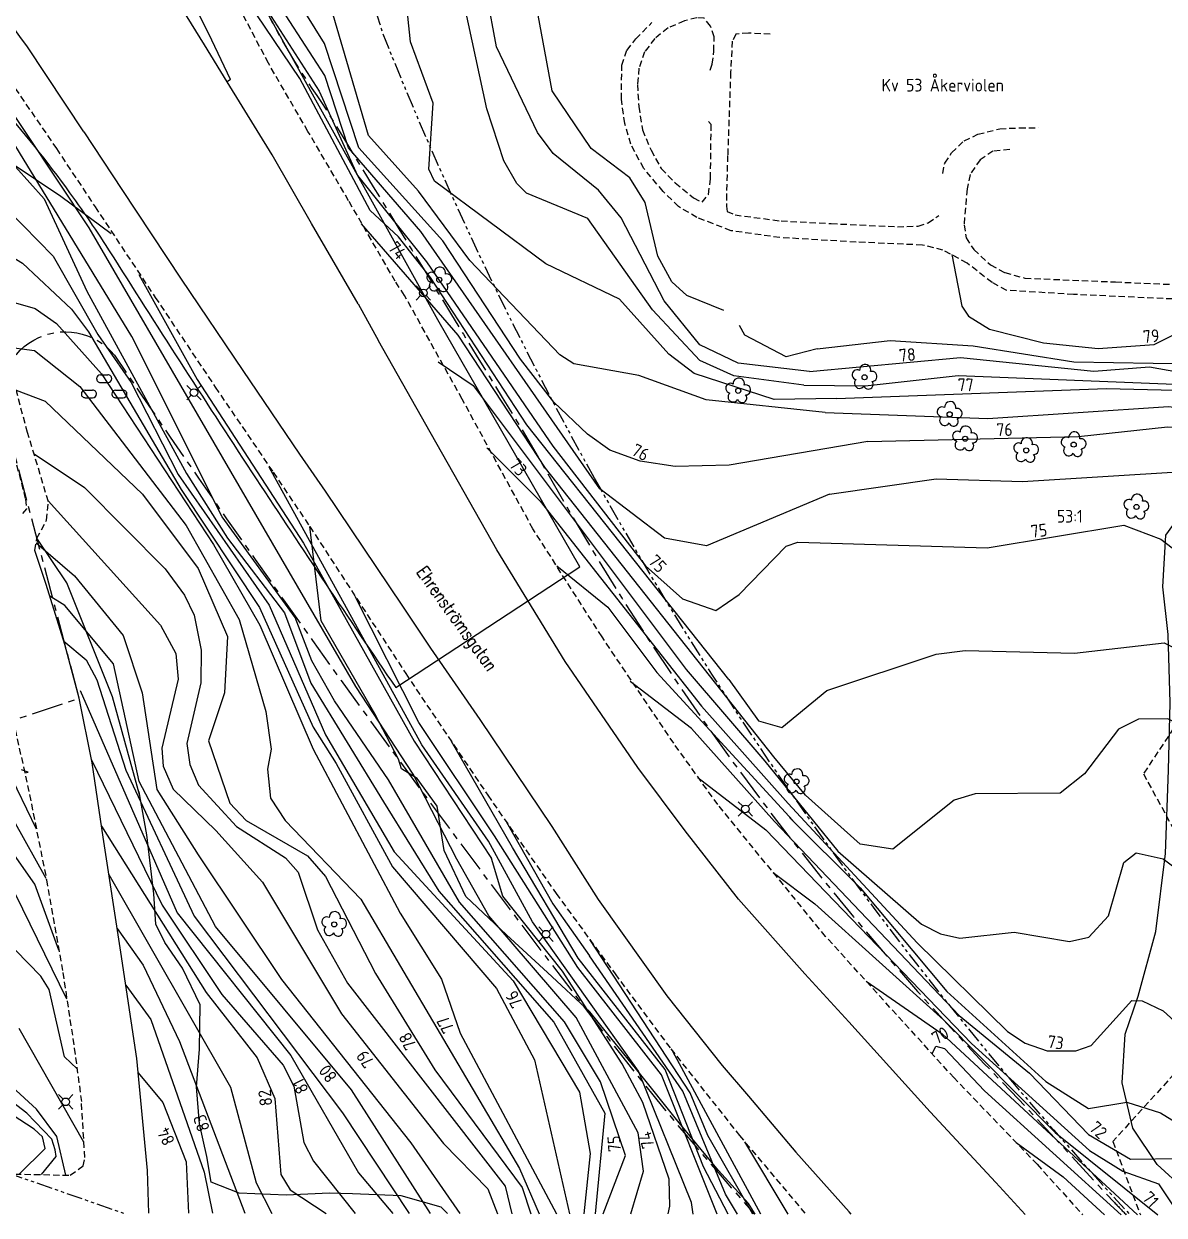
# Model space of a CAD drawing. Header units: metres. Extents: x 148035 to 148980, y 6395313 to 6395676.
# Drawn here: x 148208.5 to 148298.3, y 6395348.9 to 6395442.7 of the extents above; entities that cross this region are included whole.
import ezdxf
from ezdxf.enums import TextEntityAlignment as Align

# ---------------------------------------------------------------- set-up
doc = ezdxf.new("R2010")
doc.units = ezdxf.units.M
for name, pattern in [('CENTERX2', [4, 2.5, -0.5, 0.5, -0.5]), ('DASHED', [0.75, 0.5, -0.25]), ('PHANTOM', [2.5, 1.25, -0.25, 0.25, -0.25, 0.25, -0.25])]:
    doc.linetypes.add(name, pattern=pattern)
for name, color, linetype in [('M-BEF-BELYSNINGSSTOLPE', 4, 'Continuous'), ('M-BEF-MARKLINJE', 4, 'Continuous'), ('M-BEF-NIVÅKURVA-PRIMÄR-0.5M', 250, 'Continuous'), ('M-BEF-NIVÅKURVA-PRIMÄR-1.0M', 250, 'Continuous'), ('M-BEF-STAKET', 4, 'STAKET'), ('M-BEF-TRÄD', 4, 'Continuous'), ('M-BEF-VÄGKANT', 13, 'DASHED'), ('M-BEF-VÄGKANTSTÖD', 13, 'Continuous'), ('M-FASTIGHETSBETECKNING', 3, 'Continuous'), ('M-GATUNAMN', 3, 'Continuous'), ('M-GR-ANVÄNDNINGSGRÄNS', 4, 'CENTERX2'), ('M-GR-ARBETSOMRÅDESGRÄNS', 7, 'ARBETSOMR_GR'), ('M-GR-FASTIGHETSGRÄNS', 3, 'PHANTOM'), ('M-GR-RÄTTIGHETSGRÄNS', 3, 'DASHED')]:
    doc.layers.add(name, color=color, linetype=linetype)
doc.styles.add('ISO', font='iso.shx', dxfattribs={"height": 2.5})
doc.styles.add('SIMPLEX8', font='simplex.shx', dxfattribs={"width": 0.8})
doc.linetypes.add('ARBETSOMR_GR', pattern='A,0.5,-0.2,["+",Standard,S=0.1,R=0,X=-0.1,Y=-0.05],-0.2', length=0.9)
doc.linetypes.add('STAKET', pattern='A,7,[134,morastr.shx,S=0.8,R=0,X=0,Y=0],0.6,[134,morastr.shx,S=0.8,R=0,X=0,Y=0],1', length=8.6)

# ---------------------------------------------------------------- blocks, each defined once
blk = doc.blocks.new('PRI_M_LÖVSKOG')
for p, q in [((-0.295, 1.2), (0.295, 1.2)), ((-0.295, 0.6), (0.295, 0.6)), ((-1.495, 0), (-0.905, 0)), ((-1.495, -0.6), (-0.905, -0.6)), ((0.905, 0), (1.495, 0)), ((0.905, -0.6), (1.495, -0.6))]:
    blk.add_line(p, q)
for centre, start, end in [((-0.295, 0.9), 90.00001, 179.99999), ((0.295, 0.9), 0, 90.00001), ((-0.295, 0.9), 179.99999, 270.00003), ((0.295, 0.9), 270.00003, 0.00001), ((-1.495, -0.3), 90.00001, 179.99999), ((-1.495, -0.3), 179.99999, 270.00003), ((-0.905, -0.3), 0, 90.00001), ((-0.905, -0.3), 270.00003, 0.00001), ((0.905, -0.3), 90.00001, 179.99999), ((0.905, -0.3), 179.99999, 270.00003), ((1.495, -0.3), 0, 90.00001), ((1.495, -0.3), 270.00003, 0.00001)]:
    blk.add_arc(centre, 0.3, start, end)
blk = doc.blocks.new('PRI_M_LÖVTRÄD')
blk.add_circle((0, 0), 0.2)
for centre, radius, start, end in [((0.047722, 0.56156), 0.443002, 345.022908, 184.096476), ((-0.601762, 0.206006), 0.384732, 57.341651, 261.23001), ((0.585988, 0.07036), 0.392534, 269.444378, 106.321877), ((-0.395828, -0.476108), 0.401424, 131.233971, 330.911027), ((0.306072, -0.564084), 0.367104, 196.976003, 41.224955)]:
    blk.add_arc(centre, radius, start, end)
blk = doc.blocks.new('PRI_L_BELYS')
for points in [[(-0.212, 0.212, 0), (-0.566, 0.566, 0)], [(0.212, 0.212, 0), (0.566, 0.566, 0)], [(-0.212, -0.212, 0), (-0.566, -0.566, 0)], [(0.212, -0.212, 0), (0.566, -0.566, 0)]]:
    blk.add_polyline3d(points)
blk.add_circle((0, 0), 0.3)

msp = doc.modelspace()

# ---------------------------------------------------------------- linework, layer by layer
at = {"layer": 'M-BEF-MARKLINJE', "lineweight": -3, "flags": 128}
for points in [[(148204.546, 6395426.75), (148206.103, 6395430.951), (148207.587, 6395431.675), (148211.428, 6395429.097), (148215.398, 6395426.165)], [(148301.421, 6395348.898), (148299.833, 6395350.915), (148297.716, 6395352.853), (148295.804, 6395355.738), (148294.966, 6395359.293), (148295.177, 6395363.137), (148296.207, 6395366.113), (148297.607, 6395371.211), (148298.354, 6395377.34), (148298.593, 6395383.92), (148298.737, 6395389.208), (148298.577, 6395394.587), (148298.163, 6395398.345), (148298.392, 6395402.423), (148300.044, 6395404.694), (148302.144, 6395407.229), (148304.513, 6395409.289), (148305.318, 6395409.718)], [(148238.006, 6395384.775), (148236.141, 6395388.338), (148231.906, 6395395.666), (148231.021, 6395403.09)], [(148217.64, 6395381.9), (148215.501, 6395389.698), (148211.907, 6395398.651), (148209.552, 6395402.169)], [(148266.083, 6395348.956), (148265.537, 6395349.793), (148263.192, 6395352.384), (148260.082, 6395356.141), (148256.77, 6395360.309), (148254.374, 6395363.246), (148253.07, 6395364.881), (148249.716, 6395367.988), (148246.492, 6395370.941), (148243.304, 6395373.966), (148241.599, 6395377.581), (148241.033, 6395381.067), (148239.458, 6395383.25), (148238.239, 6395384.006), (148238.005, 6395384.774)], [(148241.871, 6395348.996), (148241.351, 6395349.502), (148238.211, 6395350.407), (148234.381, 6395350.546), (148232.581, 6395350.607), (148229.154, 6395350.463), (148225.475, 6395350.6), (148223.261, 6395351.468), (148222.911, 6395353.486), (148222.328, 6395356.078), (148222.108, 6395358.967), (148222.345, 6395361.947), (148222.393, 6395365.449), (148220.997, 6395368.325), (148219.619, 6395370.341), (148218.903, 6395371.797), (148218.748, 6395374.176), (148218.19, 6395378.825), (148217.64, 6395381.899), (148217.592, 6395382.223)]]:
    msp.add_lwpolyline(points, dxfattribs=at)
at = {"layer": 'M-BEF-NIVÅKURVA-PRIMÄR-0.5M', "lineweight": -3}
for points in [[(148210.278, 6395375.394), (148207.722, 6395379.944), (148204.029, 6395383.899), (148196.883, 6395389.565), (148194.314, 6395392.88), (148191.301, 6395397.974), (148182.95, 6395406.868), (148172.012, 6395414.24), (148165.832, 6395420.444), (148163.336, 6395422.301), (148149.817, 6395430.589), (148144.742, 6395434.139), (148141.681, 6395437.146), (148139.753, 6395439.392), (148137.745, 6395442.726), (148134.736, 6395449.966), (148133.982, 6395455.172), (148134.249, 6395456.845), (148133.472, 6395459.995), (148132.474, 6395461.37), (148125.922, 6395466.14), (148115.91, 6395474.963), (148108.79, 6395488.63), (148105.128, 6395494.717)], [(148263.99, 6395391.053), (148248.112, 6395411.108), (148240.508, 6395422.698), (148238.003, 6395425.919), (148235.763, 6395427.982), (148230.229, 6395438.364), (148226.143, 6395444.449), (148222.218, 6395452.748), (148221.803, 6395457.365), (148222.957, 6395463.106), (148225.657, 6395466.308), (148231.532, 6395470.948)], [(148271.909, 6395405.635), (148262.25, 6395401.572), (148258.946, 6395402.168), (148253.838, 6395406.059), (148239.761, 6395426.34), (148234.077, 6395432.92), (148232.217, 6395438.604), (148223.95, 6395451.384), (148223.432, 6395452.873), (148223.09, 6395455.885), (148223.379, 6395460.038), (148223.983, 6395461.62), (148226.104, 6395464.805), (148230.554, 6395469.075), (148233.238, 6395470.586), (148236, 6395471.026), (148250.381, 6395470.46)], [(148271.575, 6395412.068), (148262.226, 6395413.068), (148256.926, 6395414.995), (148251.807, 6395415.912), (148250.704, 6395416.628), (148243.603, 6395424.038), (148239.577, 6395429.505), (148235.638, 6395433.885), (148232.872, 6395443.379), (148229.443, 6395448.026), (148225.098, 6395455.814), (148225.182, 6395460.358), (148225.746, 6395461.904), (148232.968, 6395469.258), (148235.398, 6395470.035), (148243, 6395469.01), (148264.112, 6395468.144)], [(148263.602, 6395420.1), (148260.683, 6395421.296), (148259.515, 6395422.36), (148258.42, 6395424.388), (148257.42, 6395428.604), (148256.211, 6395430.562), (148253.155, 6395432.862), (148250.103, 6395437.404), (148247.434, 6395451.772), (148247.699, 6395454.345), (148249.192, 6395456.887), (148250.798, 6395458.219), (148254.761, 6395460.228), (148260.842, 6395464.351), (148263.288, 6395465.186), (148273.695, 6395464.764)], [(148269.892, 6395414.225), (148264.404, 6395414.953), (148261.712, 6395416.183), (148258.002, 6395420.152), (148252.9, 6395427.352), (148248.074, 6395429.348), (148247.31, 6395430.109), (148246.302, 6395431.887), (148244.948, 6395435.992), (148243.227, 6395444.009)], [(148242.602, 6395376.895), (148239.155, 6395383.601), (148234.632, 6395390.512), (148213.668, 6395426.627), (148206.256, 6395437.717), (148203.392, 6395441.096), (148200.495, 6395442.325)], [(148202.688, 6395433.802), (148204.488, 6395433.681), (148205.656, 6395433.164), (148207.853, 6395431.415), (148210.104, 6395428.906), (148213.475, 6395421.638), (148221.328, 6395407.272), (148224.537, 6395402.181), (148229.039, 6395396.313), (148231.106, 6395390.756), (148236.824, 6395381.417)], [(148204.947, 6395425.163), (148206.632, 6395424.901), (148208.42, 6395423.847), (148212.258, 6395420.205), (148213.601, 6395418.427), (148220.906, 6395406.02), (148227.07, 6395396.709), (148231.295, 6395387.306), (148233.099, 6395384.437)], [(148270.944, 6395417.089), (148268.507, 6395416.456), (148265.255, 6395418.154), (148264.84, 6395418.929)], [(148270.944, 6395417.089), (148276.688, 6395417.735), (148283.218, 6395417.334), (148291.162, 6395416.076), (148303.641, 6395415.868)], [(148206.976, 6395417.273), (148209.348, 6395416.969), (148212.913, 6395414.136), (148221.285, 6395403.172), (148225.462, 6395395.772), (148227.57, 6395388.521), (148227.977, 6395385.56)], [(148241.114, 6395416.057), (148243.873, 6395414.21), (148260.634, 6395391.842), (148266.827, 6395384.624)], [(148269.892, 6395414.225), (148274.727, 6395414.176), (148282.046, 6395414.978), (148299.74, 6395414.287), (148308.45, 6395413.422), (148315.006, 6395413.749), (148324.315, 6395413.072), (148324.153, 6395410.192), (148321.829, 6395401.986), (148319.251, 6395389.442), (148318.345, 6395376.677), (148318.79, 6395374.354)], [(148271.575, 6395412.068), (148284.375, 6395411.612), (148298.606, 6395412.543), (148307.281, 6395411.438), (148312.919, 6395411.454), (148315.002, 6395410.902), (148315.981, 6395409.039), (148314.536, 6395402.961), (148316.043, 6395400.473), (148318.019, 6395398.312), (148318.158, 6395396.909), (148318.016, 6395393.895), (148316.656, 6395386.2), (148316.387, 6395381.728), (148316.222, 6395377.466), (148316.736, 6395373.135)], [(148209.318, 6395408.817), (148213.295, 6395406.172), (148219.632, 6395399.763), (148221.169, 6395397.694), (148221.909, 6395396.117), (148222.469, 6395393.35), (148222.444, 6395390.798), (148221.337, 6395386.005), (148221.585, 6395384.367), (148222.275, 6395382.729), (148225.25, 6395379.474)], [(148245.095, 6395378.334), (148239.85, 6395385.916), (148227.83, 6395407.771)], [(148271.909, 6395405.635), (148280.312, 6395406.858), (148287.112, 6395406.635), (148299.754, 6395407.421), (148300.746, 6395406.92), (148301.155, 6395406.205), (148300.804, 6395403.266), (148301.121, 6395402.729), (148302.931, 6395402.494), (148306.123, 6395403.645), (148306.588, 6395403.33), (148307.532, 6395401.156), (148307.641, 6395399.29), (148306.619, 6395395.073), (148310.478, 6395391.488), (148311.296, 6395386.659), (148313.702, 6395384.117), (148315.43, 6395373.978)], [(148209.484, 6395401.808), (148212.495, 6395399.228), (148216.323, 6395394.518), (148217.831, 6395390.01), (148218.986, 6395382.397), (148222.237, 6395377.256)], [(148250.475, 6395400), (148254.489, 6395396.759), (148258.345, 6395391.591), (148269.024, 6395379.944)], [(148211.675, 6395394.071), (148213.412, 6395392.607), (148214.27, 6395391.015), (148216.546, 6395383.901), (148221.925, 6395372.411), (148233.599, 6395356.933), (148238.846, 6395349.001)], [(148263.99, 6395391.053), (148266.323, 6395387.795), (148268.179, 6395387.27), (148271.71, 6395390.193), (148280.313, 6395393.036), (148282.61, 6395393.331), (148291.212, 6395393.138), (148298.269, 6395393.929), (148299.646, 6395393.262), (148300.413, 6395392.296), (148306.802, 6395380.426), (148310.995, 6395373.49)], [(148246.964, 6395377.82), (148242.179, 6395386.167)], [(148227.977, 6395385.56), (148227.702, 6395383.989), (148227.934, 6395381.715), (148229.079, 6395379.963), (148235.027, 6395373.756), (148247.534, 6395352.541), (148249.081, 6395348.984)], [(148213.848, 6395384.734), (148219.406, 6395373.28), (148224.088, 6395366.262), (148228.929, 6395360.689), (148229.764, 6395359.04), (148230.543, 6395354.587), (148231.3, 6395353.12), (148234.602, 6395349.008)], [(148233.099, 6395384.437), (148237.538, 6395376.292), (148245.723, 6395366.722), (148248.713, 6395361.103), (148251.462, 6395348.981)], [(148266.827, 6395384.624), (148272.584, 6395377.53), (148279.154, 6395371.777), (148280.644, 6395371.02), (148282.177, 6395370.686), (148286.446, 6395371.168), (148290.807, 6395370.432), (148292.322, 6395370.77), (148293.868, 6395372.432), (148295.072, 6395376.647), (148296.056, 6395377.392), (148298.175, 6395376.945), (148299.861, 6395375.682), (148311.106, 6395362.124), (148313.026, 6395358.266), (148314.327, 6395354.553), (148315.666, 6395348.875)], [(148208.587, 6395383.704), (148208.863, 6395383.766), (148208.342, 6395383.939)], [(148261.556, 6395383.327), (148266.904, 6395379.225), (148283.099, 6395362.389), (148292.387, 6395353.98), (148295.006, 6395352.343), (148297.814, 6395351.334), (148299.441, 6395348.901)], [(148236.824, 6395381.417), (148241.17, 6395374.398), (148250.221, 6395364.077), (148254.252, 6395356.909), (148253.488, 6395348.977)], [(148225.25, 6395379.474), (148229.097, 6395376.999), (148230.11, 6395375.893), (148231.635, 6395371.338), (148233.99, 6395367.155), (148246.387, 6395351.165), (148246.93, 6395348.988)], [(148268.776, 6395380.195), (148274.338, 6395374.651), (148281.163, 6395366.493), (148288.956, 6395359.4), (148292.303, 6395357.272), (148295.331, 6395357.764), (148297.971, 6395356.923), (148301.75, 6395354.587), (148303.35, 6395352.952), (148305.722, 6395348.891)], [(148261.189, 6395348.964), (148261.056, 6395349.869), (148256.881, 6395360.208), (148248.559, 6395371.961), (148245.095, 6395378.334)], [(148263.947, 6395348.96), (148261.995, 6395352.687), (148258.996, 6395360.341), (148252.147, 6395369.114), (148246.964, 6395377.82)], [(148222.237, 6395377.256), (148228.794, 6395367.428), (148238.962, 6395354.582), (148242.841, 6395348.995)], [(148256.288, 6395348.973), (148257.287, 6395352.347), (148256.875, 6395355.371), (148251.974, 6395364.451), (148245.111, 6395372.456), (148242.602, 6395376.895)], [(148215.213, 6395375.688), (148224.775, 6395358.959), (148226.802, 6395351.433), (148228.044, 6395349.019)], [(148211.905, 6395365.88), (148207.859, 6395374.152)], [(148265.897, 6395348.957), (148262.336, 6395355.135), (148260.959, 6395358.506), (148253.066, 6395370.568)], [(148274.801, 6395367.307), (148280.775, 6395363.164), (148296.156, 6395348.907)], [(148216.545, 6395366.976), (148218.5, 6395364.276), (148222.701, 6395352.259), (148223.365, 6395349.027)], [(148213.246, 6395354.614), (148208.136, 6395363.566)], [(148209.903, 6395352.068), (148211.071, 6395353.482), (148210.995, 6395354.012), (148210.707, 6395354.869), (148208.761, 6395356.901), (148205.347, 6395359.517)], [(148268.66, 6395348.952), (148265.262, 6395354.649)], [(148286.605, 6395354.606), (148290.315, 6395351.894), (148293.557, 6395348.911)]]:
    msp.add_lwpolyline(points, dxfattribs=at)
at = {"layer": 'M-BEF-NIVÅKURVA-PRIMÄR-1.0M', "lineweight": -3}
for points in [[(148209.505, 6395379.276), (148207.239, 6395383.99), (148196.667, 6395394.158), (148193.616, 6395399.371), (148189.428, 6395404.846), (148186.627, 6395407.19), (148181.592, 6395409.363), (148177.866, 6395411.811), (148166.229, 6395421.603), (148146.67, 6395434.435), (148144.058, 6395436.969), (148138.602, 6395444.583), (148136.99, 6395448.586), (148134.581, 6395456.984), (148133.723, 6395461.605), (148132.882, 6395462.929), (148131.655, 6395463.83), (148129.509, 6395463.789), (148128.167, 6395464.661), (148121.55, 6395471.219), (148113.637, 6395480.643), (148108.964, 6395490.241), (148105.071, 6395494.98), (148101.633, 6395497.737)], [(148247.496, 6395470.931), (148238.274, 6395471.34), (148234.847, 6395471.127), (148229.054, 6395468.751), (148227.74, 6395467.782), (148223.908, 6395462.238), (148222.258, 6395455.624), (148222.389, 6395453.533), (148223.728, 6395449.909), (148231.769, 6395437.374), (148234.786, 6395430.745), (148240.194, 6395423.938), (148250.153, 6395409.416), (148257.447, 6395399.998), (148260.349, 6395397.417), (148262.963, 6395396.496), (148264.811, 6395397.744), (148268.502, 6395401.55), (148269.425, 6395401.861), (148284.322, 6395401.432), (148295.084, 6395403.215), (148297.997, 6395402.094), (148300.909, 6395399.864)], [(148274.95, 6395409.783), (148264.025, 6395407.931), (148259.765, 6395407.821), (148257.008, 6395408.24), (148254.641, 6395409.121), (148252.883, 6395410.374), (148250.215, 6395412.886), (148247.613, 6395416.269), (148241.495, 6395425.599), (148234.882, 6395432.919), (148232.19, 6395441.12), (148224.696, 6395453.188), (148224.114, 6395455.42), (148223.707, 6395459.221), (148224.367, 6395461.376), (148225.914, 6395463.948), (148232.726, 6395469.504), (148239.159, 6395470.357), (148247.692, 6395469.39), (148252.112, 6395469.651), (148259.745, 6395468.832)], [(148270.353, 6395415.297), (148264.741, 6395415.967), (148261.712, 6395417.407), (148258.897, 6395420.879), (148255.522, 6395427.407), (148253.742, 6395429.59), (148250.164, 6395432.468), (148248.932, 6395434.115), (148245.708, 6395440.871), (148243.44, 6395453.18)], [(148272.459, 6395413.178), (148267.555, 6395413.097), (148261.26, 6395415.156), (148259.281, 6395416.665), (148255.399, 6395421.01), (148249.607, 6395423.784), (148240.831, 6395430.297), (148240.401, 6395431.227), (148240.742, 6395436.423), (148238.938, 6395441.267), (148238.531, 6395445.34)], [(148254.101, 6395348.976), (148255.855, 6395353.573), (148253.887, 6395359.363), (148251.054, 6395364.108), (148242.791, 6395373.516), (148237.224, 6395383.165), (148232.978, 6395389.367), (148231.191, 6395392.514), (148229.865, 6395395.922), (148224.118, 6395403.866), (148217.019, 6395418.047), (148206.625, 6395435.031), (148205.128, 6395436.267), (148201.664, 6395437.532)], [(148203.829, 6395429.473), (148205.474, 6395429.224), (148207.28, 6395427.998), (148210.818, 6395424.394), (148214.333, 6395418.208), (148216.962, 6395414.439), (148220.651, 6395407.201), (148227.831, 6395396.907), (148232.251, 6395386.686), (148237.656, 6395377.482)], [(148267.546, 6395384.966), (148249.563, 6395407.684), (148242.685, 6395418.171), (148235.099, 6395426.935)], [(148281.538, 6395424.51), (148282.332, 6395420.445), (148282.856, 6395419.648), (148284.511, 6395418.638), (148288.76, 6395417.574), (148293.076, 6395417.114), (148297.472, 6395417.427), (148300.66, 6395419.04), (148302.347, 6395421.193)], [(148217.572, 6395422.935), (148222.152, 6395414.684), (148230.522, 6395401.793), (148239.246, 6395386.19), (148245.333, 6395376.97)], [(148205.931, 6395421.271), (148209.405, 6395420.252), (148211.087, 6395419.086), (148214.629, 6395415.133), (148223.449, 6395401.675), (148227.086, 6395395.326), (148231.278, 6395385.579), (148238.136, 6395372.645)], [(148270.353, 6395415.297), (148282.231, 6395416.398), (148292.723, 6395415.338), (148297.109, 6395415.66), (148302.243, 6395414.76), (148310.184, 6395415.256), (148318.269, 6395414.861), (148321.929, 6395415.094), (148325.996, 6395416.984), (148326.468, 6395415.51), (148325.393, 6395405.656), (148322.897, 6395399.446), (148320.262, 6395390.599), (148319.221, 6395376.437), (148320.586, 6395372.442)], [(148207.907, 6395413.843), (148210.199, 6395412.976), (148217.844, 6395405.656), (148222.231, 6395399.788), (148224.554, 6395394.429), (148224.307, 6395390.004), (148223.055, 6395386.22)], [(148272.459, 6395413.178), (148293.723, 6395413.953), (148306.602, 6395413.657), (148318.07, 6395412.369), (148319.924, 6395411.202), (148320.776, 6395409.257), (148320.373, 6395398.571), (148317.808, 6395386.047), (148317.427, 6395374.755), (148318.088, 6395372.259), (148320.683, 6395366.076)], [(148274.95, 6395409.783), (148291.504, 6395410.196), (148298.518, 6395410.943), (148309.953, 6395410.154), (148310.893, 6395409.175), (148311.763, 6395407.307), (148311.167, 6395403.687), (148309.881, 6395400.318), (148309.766, 6395398), (148310.111, 6395396.738), (148310.672, 6395396.188), (148311.743, 6395395.952), (148316.094, 6395395.519), (148316.519, 6395394.99), (148316.621, 6395390.204), (148316.099, 6395385.912), (148315.95, 6395378.272), (148316.161, 6395373.863), (148316.923, 6395370.941)], [(148244.953, 6395409.282), (148249.143, 6395405.1), (148261.844, 6395388.959), (148268.655, 6395381.28)], [(148210.431, 6395405.109), (148219.262, 6395395.321), (148220.471, 6395393.11), (148220.666, 6395391.067), (148219.377, 6395385.647), (148219.475, 6395384.229), (148220.269, 6395382.414), (148223.636, 6395379.155)], [(148240.532, 6395348.999), (148234.292, 6395358.752), (148223.59, 6395371.592), (148217.592, 6395383.01), (148215.561, 6395392.279), (148211.734, 6395396.875), (148210.565, 6395397.617)], [(148245.553, 6395378.731), (148239.603, 6395387.673), (148234.603, 6395397.601)], [(148267.587, 6395379.878), (148261.07, 6395387.205), (148256.238, 6395390.887)], [(148212.937, 6395390.199), (148220.572, 6395372.685), (148229.538, 6395361.434), (148234.85, 6395352.212), (148237.567, 6395349.003)], [(148309.594, 6395370.351), (148304.518, 6395378.755), (148301.309, 6395385.077), (148299.689, 6395387.382), (148298.551, 6395387.963), (148296.227, 6395387.92), (148294.655, 6395387.133), (148291.985, 6395383.624), (148290.066, 6395382.112), (148283.397, 6395382.053), (148281.723, 6395381.562), (148276.902, 6395377.689), (148274.341, 6395378.084), (148270.043, 6395381.934), (148267.546, 6395384.966)], [(148223.055, 6395386.22), (148224.736, 6395381.328), (148226.025, 6395379.954), (148230.845, 6395377.176), (148232.264, 6395375.546), (148236.192, 6395367.915), (148240.874, 6395360.326), (148247.723, 6395351.05), (148248.407, 6395348.986)], [(148268.655, 6395381.28), (148278.821, 6395370.323), (148285.942, 6395363.334), (148287.312, 6395362.425), (148289.062, 6395361.802), (148291.313, 6395361.808), (148292.504, 6395362.246), (148295.72, 6395365.784), (148296.526, 6395365.757), (148298.179, 6395364.966), (148302.855, 6395360.722), (148305.987, 6395358.961), (148308.074, 6395354.253), (148308.204, 6395352.129), (148309.285, 6395348.885)], [(148214.632, 6395379.494), (148222.877, 6395366.411), (148226.882, 6395361.258), (148228.258, 6395358.055), (148228.754, 6395352.073), (148229.472, 6395350.869), (148232.318, 6395349.012)], [(148246.504, 6395379.815), (148250.136, 6395373.4), (148253.039, 6395369.294)], [(148267.587, 6395379.878), (148282.136, 6395364.602), (148287.659, 6395360.053), (148292.291, 6395355.235), (148295.616, 6395353.295), (148299.513, 6395353.348), (148302.742, 6395348.896)], [(148223.636, 6395379.155), (148227.298, 6395375.095), (148233.516, 6395364.715), (148241.531, 6395354.523), (148245.023, 6395350.951), (148245.791, 6395348.99)], [(148263.092, 6395348.961), (148258.694, 6395359.931), (148252.106, 6395368.369), (148245.553, 6395378.731)], [(148211.278, 6395369.745), (148209.395, 6395374.945), (148207.237, 6395378.005)], [(148237.656, 6395377.482), (148247.032, 6395367.336), (148252.242, 6395358.558), (148253.096, 6395353.718), (148252.597, 6395348.979)], [(148259.222, 6395348.968), (148259.357, 6395349.579), (148259.31, 6395351.706), (148257.237, 6395357.746), (148255.614, 6395360.795), (148250.921, 6395368.084), (148246.218, 6395374.001), (148245.333, 6395376.97)], [(148267.495, 6395375.861), (148270.759, 6395373.396), (148280.891, 6395364.258), (148289.675, 6395355.374), (148297.756, 6395348.904)], [(148212.705, 6395360.4), (148211.714, 6395361.337), (148210.517, 6395366.634), (148209.856, 6395367.698), (148204.853, 6395372.819)], [(148238.136, 6395372.645), (148241.385, 6395367.461), (148242.856, 6395363.202), (148250.429, 6395348.982)], [(148215.867, 6395371.452), (148217.898, 6395368.554), (148220.779, 6395362.55), (148225.917, 6395349.023)], [(148264.673, 6395348.959), (148263.737, 6395350.529), (148260.367, 6395358.646), (148253.039, 6395369.294)], [(148211.828, 6395352.027), (148211.122, 6395355.079), (148209.511, 6395357.211), (148203.741, 6395362.493)], [(148266.504, 6395348.956), (148259.6, 6395361.761)], [(148280.006, 6395361.571), (148280.298, 6395362.174), (148280.959, 6395362.001), (148284.106, 6395358.66), (148294.871, 6395348.909)], [(148217.509, 6395360.091), (148219.457, 6395357.759), (148221.294, 6395353.062), (148221.48, 6395349.03)], [(148208.155, 6395352.106), (148210.205, 6395354.127), (148209.992, 6395355.044), (148209.332, 6395355.658), (148203.505, 6395359.428)]]:
    msp.add_lwpolyline(points, dxfattribs=at)
at = {"layer": 'M-BEF-STAKET', "lineweight": -3, "flags": 128}
for points in [[(148214.755, 6395378.645), (148213.897, 6395384.493), (148212.875, 6395389.573), (148211.754, 6395393.819), (148210.282, 6395398.522), (148209.372, 6395401.216)], [(148218.363, 6395349.035), (148218.244, 6395352.381), (148217.4, 6395361.212), (148216.154, 6395369.591), (148214.755, 6395378.645)]]:
    msp.add_lwpolyline(points, dxfattribs=at)
at = {"layer": 'M-BEF-VÄGKANT', "lineweight": -3}
for points in [[(148237.744, 6395422.407), (148234.078, 6395428.754), (148230.877, 6395434.211), (148227.766, 6395439.575), (148225.957, 6395443.027), (148223.941, 6395446.877), (148221.68, 6395451.651), (148220.703, 6395455.176), (148220.439, 6395458.385), (148220.589, 6395460.192), (148220.967, 6395461.478), (148222.747, 6395464.806), (148223.366, 6395465.676), (148227.152, 6395468.744), (148231.167, 6395470.795), (148236.153, 6395472.097), (148237.323, 6395472.197), (148242.547, 6395471.857), (148258.654, 6395469.116)], [(148262.54, 6395439.021), (148262.69, 6395439.495), (148262.822, 6395440.535), (148262.842, 6395441.646), (148262.551, 6395442.491), (148262.048, 6395443.126), (148261.486, 6395443.157), (148260.5, 6395442.909), (148259.218, 6395442.353), (148258.173, 6395441.515), (148257.366, 6395440.464), (148256.923, 6395439.187), (148256.804, 6395437.908), (148256.908, 6395436.164), (148257.208, 6395434.334), (148257.874, 6395432.728), (148258.683, 6395431.276), (148259.774, 6395430.159), (148261.23, 6395428.97), (148261.903, 6395428.63), (148262.398, 6395429.246), (148262.56, 6395430.51), (148262.609, 6395434.743), (148262.393, 6395435)], [(148300.42, 6395420.944), (148291.127, 6395421.371), (148285.87, 6395421.694), (148284.72, 6395422.304), (148282.76, 6395423.833), (148280.853, 6395424.869), (148279.237, 6395425.257), (148274.008, 6395425.495), (148268.02, 6395425.849), (148264.184, 6395426.389), (148261.489, 6395427.429), (148260.045, 6395428.295), (148258.828, 6395429.482), (148257.305, 6395431.29), (148256.288, 6395433.193), (148255.818, 6395434.827), (148255.547, 6395436.74), (148255.575, 6395439.412), (148255.988, 6395440.605), (148256.682, 6395441.487), (148257.94, 6395442.775)], [(148267.258, 6395441.855), (148265.557, 6395441.948), (148264.558, 6395441.869), (148264.274, 6395441.322), (148264.135, 6395438.862), (148263.905, 6395432.31), (148263.805, 6395429.274), (148263.814, 6395428.317), (148263.868, 6395427.909), (148264.485, 6395427.639), (148268.111, 6395427.156), (148272.047, 6395426.953), (148277.262, 6395426.702), (148278.894, 6395426.749), (148279.682, 6395427.013), (148280.515, 6395427.585)], [(148206.569, 6395439.451), (148211.081, 6395432.857)], [(148280.827, 6395430.902), (148281, 6395431.716), (148281.525, 6395432.515), (148282.514, 6395433.466), (148283.599, 6395433.981), (148285.317, 6395434.422), (148286.864, 6395434.484), (148288.369, 6395434.505)], [(148209.372, 6395401.216), (148209.552, 6395402.169), (148210.305, 6395403.611), (148210.449, 6395405.051), (148208.817, 6395410.489), (148206.476, 6395419.114), (148204.546, 6395426.75), (148202.895, 6395432.863)], [(148211.081, 6395432.857), (148214.119, 6395428.278), (148218.859, 6395421.141), (148223.587, 6395414.061), (148228.135, 6395407.38)], [(148286.11, 6395432.783), (148284.788, 6395432.653), (148283.772, 6395431.983), (148282.992, 6395430.806), (148282.747, 6395429.683), (148282.508, 6395426.857), (148282.671, 6395425.816), (148283.271, 6395424.899), (148284.587, 6395423.697), (148285.709, 6395423.101), (148287.295, 6395422.657), (148294.423, 6395422.353), (148300.721, 6395422.081), (148301.973, 6395422.272), (148302.833, 6395422.577), (148303.891, 6395423.303), (148304.528, 6395424.115), (148304.871, 6395425.196), (148305.103, 6395426.559), (148304.969, 6395427.909), (148304.638, 6395429.022), (148303.797, 6395429.56), (148302.897, 6395429.593), (148301.56, 6395429.389)], [(148201.589, 6395432.479), (148203.318, 6395425.013), (148205.287, 6395417.962), (148206.919, 6395411.555), (148208.143, 6395407.236), (148208.642, 6395405.252), (148208.721, 6395404.498), (148208.319, 6395404.016)], [(148259.659, 6395386.029), (148254.018, 6395394.407), (148248.583, 6395402.908), (148243.006, 6395413.132), (148238.473, 6395421.294), (148237.744, 6395422.407)], [(148198.074, 6395412.187), (148200.437, 6395407.857), (148202.359, 6395403.889), (148204.296, 6395399.187), (148205.72, 6395395.285), (148206.884, 6395391.163), (148207.675, 6395387.845), (148208.965, 6395381.987), (148210.303, 6395375.269), (148211.589, 6395367.983), (148212.486, 6395362.026), (148213.053, 6395357.811)], [(148228.135, 6395407.38), (148231.021, 6395403.09), (148238.567, 6395391.528), (148245.025, 6395381.941), (148250.403, 6395374.207), (148255.042, 6395367.867), (148259.428, 6395361.978), (148264.837, 6395355.154), (148270.051, 6395348.95)], [(148288.263, 6395352.881), (148281.721, 6395359.682), (148271.616, 6395370.818), (148263.133, 6395381.2), (148259.659, 6395386.029)], [(148204.816, 6395352.177), (148212.174, 6395352.019), (148213.177, 6395352.749), (148213.317, 6395353.416), (148213.053, 6395357.811)], [(148288.263, 6395352.881), (148291.838, 6395348.914)]]:
    msp.add_lwpolyline(points, dxfattribs=at)
at = {"layer": 'M-BEF-VÄGKANTSTÖD', "lineweight": -3}
msp.add_line((148224.783, 6395438.307), (148224.511, 6395438.116), dxfattribs=at)
for points in [[(148222.728, 6395441.025), (148220.218, 6395445.132), (148218.614, 6395447.75), (148218.495, 6395447.952), (148216.51, 6395451.255)], [(148224.783, 6395438.307), (148223.312, 6395441.393), (148221.169, 6395445.745), (148219.803, 6395448.605)], [(148213.25, 6395434.178), (148208.809, 6395440.858), (148208.214, 6395441.685), (148206.762, 6395443.712)], [(148234.821, 6395420.644), (148231.165, 6395426.964), (148228.053, 6395432.353), (148224.511, 6395438.116), (148222.728, 6395441.025)], [(148213.25, 6395434.178), (148216.224, 6395429.63), (148220.91, 6395422.562), (148225.757, 6395415.393), (148230.205, 6395408.784)], [(148234.821, 6395420.644), (148236.429, 6395417.731)], [(148285.018, 6395351.457), (148279.841, 6395357.021), (148273.436, 6395364.085), (148269.98, 6395367.874), (148264.768, 6395373.759), (148260.557, 6395379.131), (148256.831, 6395384.134)], [(148250.063, 6395379.483), (148253.711, 6395373.735), (148259.122, 6395366.157), (148263.487, 6395360.653), (148265.545, 6395358.247), (148269.284, 6395353.833), (148273.463, 6395349.126)], [(148287.307, 6395348.921), (148285.018, 6395351.457)], [(148273.627, 6395348.944), (148273.463, 6395349.126)]]:
    msp.add_lwpolyline(points, dxfattribs=at)
at = {"layer": 'M-BEF-VÄGKANTSTÖD', "flags": 128}
msp.add_lwpolyline([(148256.831, 6395384.134), (148251.114, 6395392.465), (148245.742, 6395401.27), (148240.15, 6395411.135), (148236.429, 6395417.731)], dxfattribs=at)
at = {"layer": 'M-BEF-VÄGKANTSTÖD'}
msp.add_lwpolyline([(148230.205, 6395408.784), (148232.241, 6395405.881), (148238.268, 6395396.901), (148240.533, 6395393.523), (148244.395, 6395387.896), (148250.063, 6395379.483)], dxfattribs=at)
at = {"layer": 'M-GR-ANVÄNDNINGSGRÄNS', "lineweight": -3, "flags": 128}
for points in [[(148328.539, 6395546.301, 0.085136), (148324.151, 6395534.497), (148321.167, 6395507.33, -0.09153), (148315.699, 6395492.542, -0.071479), (148307.485, 6395480.228, -0.067868), (148297.338, 6395472.179, -0.138239), (148273.301, 6395466.002, -0.047881), (148267.489, 6395466.519), (148254.228, 6395468.625, 0.050658), (148235.075, 6395469.678, -0.015366), (148233.263, 6395469.325, 0.276362), (148228.817, 6395463.799), (148226.509, 6395454.741, 0.15439), (148226.61, 6395445.782, 0.048864), (148231.951, 6395436.493, 0.00049), (148248.191, 6395409.95), (148249.658, 6395407.415, 0.066303), (148286.803, 6395358.006), (148294.285, 6395349.932, 0.002855), (148295.272, 6395348.908)], [(148129.401, 6395544.743), (148151.143, 6395499.045), (148171.214, 6395470.018, -0.252753), (148169.491, 6395440.702, 0.367121), (148173.254, 6395423.376, -0.021702), (148185.112, 6395416.347, -0.141704), (148207.675, 6395387.845), (148212.875, 6395389.573), (148207.028, 6395411.727, -0.840391), (148215.653, 6395416.593, 0.015533), (148252.127, 6395365.9, 0.021696), (148266.029, 6395348.957)]]:
    msp.add_lwpolyline(points, format="xyb", dxfattribs=at)
at = {"layer": 'M-GR-ARBETSOMRÅDESGRÄNS', "ltscale": 5, "flags": 128}
msp.add_lwpolyline([(148248.014, 6395468.117), (148267.069, 6395465.09, 0.046232), (148275.724, 6395464.526, 0.198884), (148277.191, 6395464.09), (148279.243, 6395464.303), (148290.498, 6395466.998, -0.261751), (148291.538, 6395470.163), (148294.387, 6395472.773), (148298.96, 6395475.444), (148303.01, 6395478.589), (148306.692, 6395482.226), (148307.836, 6395483.496), (148311.3, 6395487.979), (148314.755, 6395493.884), (148317.182, 6395499.626), (148318.928, 6395505.875), (148319.952, 6395514.624), (148320.896, 6395523.646), (148322.163, 6395535.476), (148323.586, 6395541.144), (148326.118, 6395546.614), (148328.882, 6395550.783), (148333.114, 6395554.975), (148339.095, 6395559.269), (148341.278, 6395560.298), (148343.007, 6395561.27), (148346.046, 6395562.327), (148348.752, 6395563.153), (148350.851, 6395563.534), (148354.189, 6395563.937), (148355.11, 6395563.887), (148357.465, 6395563.86), (148358.269, 6395563.803), (148359.846, 6395577.889), (148357.25, 6395578.59), (148355.611, 6395579.315, -0.135863), (148352.32, 6395582.288), (148351.725, 6395583.159), (148351.209, 6395584.199), (148350.116, 6395587.038), (148351.723, 6395589.579), (148350.292, 6395593.477), (148348.861, 6395593.477), (148336.321, 6395588.984), (148336.169, 6395589.381), (148334.25, 6395594.8), (148333.754, 6395595.992), (148333.859, 6395596.347), (148331.605, 6395597.012), (148331.264, 6395595.859), (148332.056, 6395593.955), (148333.963, 6395588.57), (148335.148, 6395585.464), (148336.345, 6395582.038, 0.2017), (148328.886, 6395575.072, -0.340576), (148328.099, 6395571.346, 0.052499), (148319.667, 6395562.647, 0.105019), (148309.091, 6395541.063, 0.014503), (148308.88, 6395540.119), (148307.757, 6395539.005, 0.190552), (148305.429, 6395532.345), (148305.889, 6395529.939), (148306.108, 6395527.758, -0.090121), (148305.214, 6395521.526, 0.162289), (148304.97, 6395517.127, -0.010031), (148301.365, 6395511.421), (148299.61, 6395512.531), (148296.08, 6395506.955), (148297.617, 6395505.982, -0.013443), (148292.145, 6395498.78, -0.091041), (148278.25, 6395488.006, -0.016314), (148275.616, 6395486.804, -0.13917), (148251.487, 6395483.918), (148249.081, 6395484.3), (148232.986, 6395486.856, 0.098491), (148219.535, 6395486.334), (148217.69, 6395485.891, -0.080273), (148211.963, 6395485.425), (148208.831, 6395486.215), (148203.395, 6395489.075, 0.001379), (148199.44, 6395492.846), (148177.334, 6395520.563, 0.119084), (148169.565, 6395526.55), (148162.674, 6395529.565), (148143.212, 6395553.001), (148142.209, 6395552.201), (148141.585, 6395552.983), (148141.39, 6395552.827), (148135.458, 6395560.265), (148135.748, 6395562.226), (148133.423, 6395562.57), (148132.984, 6395559.598), (148139.553, 6395551.362), (148128.725, 6395542.726), (148139.625, 6395529.059), (148149.333, 6395511.193), (148154.471, 6395504.751), (148154.625, 6395502.794), (148159.8, 6395496.305), (148158.92, 6395494.317, 0.342443), (148159.57, 6395491.699), (148163.372, 6395488.702), (148164.074, 6395488.078, 0.384471), (148167.021, 6395488.099), (148167.625, 6395488.652), (148168.699, 6395487.641), (148170.938, 6395485.339), (148173.034, 6395483.123), (148175.354, 6395474.643), (148175.684, 6395470.87), (148176.904, 6395469), (148177.24, 6395464.29), (148176.884, 6395462.412), (148176.314, 6395460.828), (148176.491, 6395458.087), (148176.295, 6395456.151), (148175.326, 6395454.274), (148174.363, 6395451.427), (148174.178, 6395448.527), (148175.169, 6395447.143), (148179.179, 6395443.045), (148181.046, 6395440.674), (148181.371, 6395436.697), (148183.933, 6395431.855), (148187.175, 6395426.116), (148190.184, 6395421.041), (148191.088, 6395420.024), (148192.769, 6395417.772), (148199.531, 6395406.902), (148206.727, 6395411.363), (148193.601, 6395432.535, -0.152652), (148192.574, 6395436.523, 0.229378), (148196.835, 6395437.441, -0.397753), (148206.408, 6395436.539, -0.023274), (148212.122, 6395429.374, -0.015738), (148215.598, 6395424.241, 0.004295), (148226.801, 6395406.851, 0.004106), (148237.788, 6395390.41), (148252.282, 6395399.922), (148241.099, 6395419.383), (148227.664, 6395443.579), (148226.866, 6395445.155, -0.118279), (148225.812, 6395448.736, -0.110315), (148227.39, 6395457.975), (148230.75, 6395464.502, -0.19248), (148235.293, 6395468.328, -0.11985), (148242.83, 6395468.94), (148245.401, 6395468.532)], format="xyb", dxfattribs=at)
at = {"layer": 'M-GR-FASTIGHETSGRÄNS', "lineweight": -3}
for points in [[(148234.755, 6395448.59, 0.004391), (148236.767, 6395441.899)], [(148236.767, 6395441.899, 0.03232), (148253.408, 6395406.916)], [(148253.408, 6395406.916, 0.059979), (148295.574, 6395348.908)]]:
    msp.add_lwpolyline(points, format="xyb", dxfattribs=at)
msp.add_lwpolyline([(148183.552, 6395360.438), (148216.358, 6395349.038)], dxfattribs=at)
at = {"layer": 'M-GR-RÄTTIGHETSGRÄNS'}
msp.add_lwpolyline([(148316.775, 6395414.132), (148296.624, 6395383.622), (148305.59, 6395367.22), (148294.223, 6395354.683), (148296.385, 6395348.906)], dxfattribs=at)

# ---------------------------------------------------------------- block references
at = {"layer": 'M-BEF-BELYSNINGSSTOLPE', "lineweight": -3}
for p in [(148239.956, 6395421.493), (148221.904, 6395413.643), (148265.308, 6395380.861), (148249.609, 6395371)]:
    msp.add_blockref('PRI_L_BELYS', p, dxfattribs=at)
at = {"layer": 'M-BEF-BELYSNINGSSTOLPE', "lineweight": -3, "rotation": 359.9909000002306}
msp.add_blockref('PRI_L_BELYS', (148211.811, 6395357.799), dxfattribs=at)
at = {"layer": 'M-BEF-MARKLINJE', "lineweight": -3}
msp.add_blockref('PRI_M_LÖVSKOG', (148214.838, 6395413.84), dxfattribs=at)
at = {"layer": 'M-BEF-TRÄD', "lineweight": -3}
for p in [(148241.212, 6395422.525), (148241.212, 6395422.525), (148274.683, 6395414.85), (148264.737, 6395413.785), (148264.737, 6395413.785), (148281.378, 6395411.931), (148282.597, 6395410.007), (148291.137, 6395409.546), (148287.402, 6395409.091), (148296.08, 6395404.639), (148269.335, 6395383.009), (148269.335, 6395383.009), (148232.946, 6395371.771)]:
    msp.add_blockref('PRI_M_LÖVTRÄD', p, dxfattribs=at)

# ---------------------------------------------------------------- texts
at = {"layer": 'M-BEF-NIVÅKURVA-PRIMÄR-1.0M', "lineweight": -3, "style": 'ISO'}
for s, rotation, p in [('74        ', 311.09744, (148237.108, 6395424.995)), ('79        ', 4.79602, (148296.638, 6395417.539)), ('78        ', 4.571, (148277.433, 6395416.064)), ('77        ', 359.81866, (148282.004, 6395413.756)), ('76        ', 359.98968, (148285.05, 6395410.23)), ('76        ', 333.0599, (148256.242, 6395408.783)), ('73        ', 312.40384, (148246.627, 6395407.901)), ('75        ', 6.45924, (148287.827, 6395402.209)), ('75        ', 313.86236, (148257.578, 6395400.287)), ('76        ', 119.69342, (148247.851, 6395365.562)), ('77        ', 119.95752, (148242.438, 6395363.569)), ('70        ', 30.79557, (148280.358, 6395362.287)), ('78        ', 118.41857, (148239.469, 6395362.236)), ('73        ', 352.53714, (148289.03, 6395362.067)), ('79        ', 126.15429, (148236.166, 6395360.945)), ('80        ', 126.95837, (148233.236, 6395359.796)), ('81        ', 116.56032, (148230.965, 6395358.736)), ('82        ', 96.73941, (148228.091, 6395357.528)), ('83        ', 108.73498, (148223.179, 6395355.663)), ('72        ', 316.72438, (148292.278, 6395355.643)), ('84        ', 116.69913, (148220.445, 6395354.69)), ('75        ', 94.0607, (148255.521, 6395353.891)), ('74        ', 105.57055, (148258.176, 6395354.292)), ('71        ', 314.20437, (148296.456, 6395350.157))]:
    msp.add_text(s, height=1, rotation=rotation, dxfattribs=at).set_placement(p)
at = {"layer": 'M-FASTIGHETSBETECKNING', "color": 55, "lineweight": -3, "style": 'ISO'}
msp.add_text('Kv 53 Åkerviolen', height=1, dxfattribs=at).set_placement((148280.836, 6395437.347), align=Align.CENTER)
at = {"layer": 'M-FASTIGHETSBETECKNING', "lineweight": -3, "style": 'ISO'}
msp.add_text('53:1', height=1, dxfattribs=at).set_placement((148290.832, 6395403.403), align=Align.CENTER)
at = {"layer": 'M-GATUNAMN', "lineweight": -3, "style": 'SIMPLEX8', "width": 0.8}
msp.add_text('Ehrenströmsgatan', height=1, rotation=305.63875, dxfattribs=at).set_placement((148242.613, 6395395.84), align=Align.MIDDLE_CENTER)

doc.saveas('drawing.dxf')
